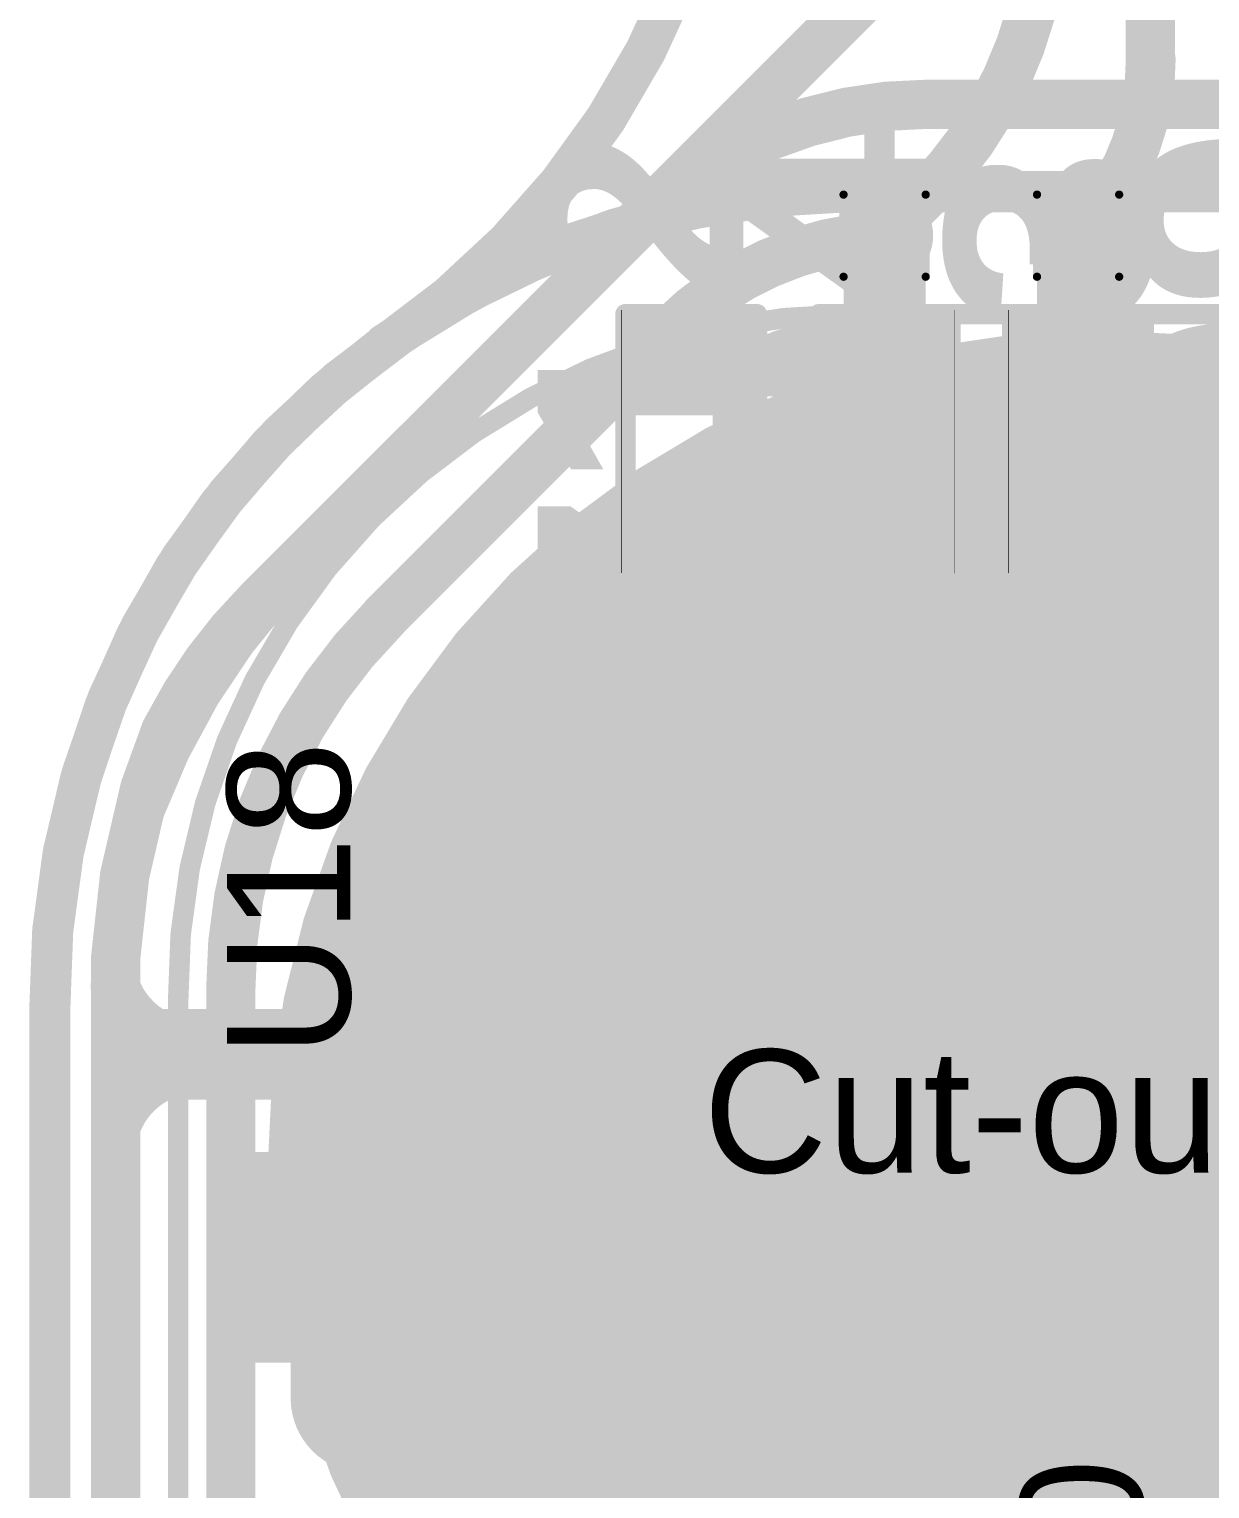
# Model space of a CAD drawing. Header units: inches. Extents: x -17 to 443, y -40 to 218.
# Drawn here: x 12.55 to 19.85, y 21.54 to 30.56 of the extents above; entities that cross this region are included whole.
import ezdxf

# ---------------------------------------------------------------- set-up
doc = ezdxf.new("R2010")
doc.units = ezdxf.units.IN
for name, color, linetype in [('Board Outline', 216, 'Continuous'), ('Bottom Layer', 5, 'Continuous'), ('Bottom Overlay', 54, 'Continuous'), ('Bottom Paste', 16, 'Continuous'), ('Bottom Solder', 6, 'Continuous'), ('Drill Drawing', 1, 'Continuous'), ('Fabrication', 76, 'Continuous'), ('Top Layer', 1, 'Continuous'), ('Top Overlay', 2, 'Continuous'), ('Top Paste', 8, 'Continuous'), ('Top Solder', 216, 'Continuous'), ('Via Holes', 16, 'Continuous')]:
    doc.layers.add(name, color=color, linetype=linetype)
doc.styles.add('Arial', font='', dxfattribs={"height": 0.2})
doc.styles.add('Arial Black_Bold', font='', dxfattribs={"height": 0.2})
doc.styles.get('Arial').set_extended_font_data('Arial')
doc.styles.get('Arial Black_Bold').set_extended_font_data('Arial Black', bold=True)

# ---------------------------------------------------------------- blocks, each defined once
blk = doc.blocks.new('S______B______0402_36')
at = {"layer": 'Top Layer'}
for points in [[(-0.6985, -0.3175), (-0.6985, 0.3174999999999999), (-0.2413000000000001, 0.3175), (-0.2412999999999999, -0.3174999999999999)], [(0.2413025400000001, -0.3175), (0.2413025399999999, 0.3174999999999999), (0.6985025399999999, 0.3175), (0.6985025399999999, -0.3174999999999999)]]:
    blk.add_hatch(color=1, dxfattribs=at).paths.add_polyline_path(points)
at = {"layer": 'Top Paste'}
for points in [[(-0.6985, -0.3175), (-0.6985, 0.3174999999999999), (-0.2413000000000001, 0.3175), (-0.2412999999999999, -0.3174999999999999)], [(0.2413025400000001, -0.3175), (0.2413025399999999, 0.3174999999999999), (0.6985025399999999, 0.3175), (0.6985025399999999, -0.3174999999999999)]]:
    blk.add_hatch(color=8, dxfattribs=at).paths.add_polyline_path(points)
at = {"layer": 'Top Solder'}
for points in [[(-0.75350116, -0.3725011600000001), (-0.75350116, 0.3725011599999999), (-0.18629884, 0.3725011600000001), (-0.1862988399999999, -0.3725011599999999)], [(0.1863013800000001, -0.3725011600000001), (0.1863013799999999, 0.3725011599999999), (0.7535037, 0.3725011600000001), (0.7535037, -0.3725011599999999)]]:
    blk.add_hatch(color=216, dxfattribs=at).paths.add_polyline_path(points)
at = {"layer": 'Top Overlay'}
for points, const_width in [([(0.7874, 0.4064), (-0.7874, 0.4064)], 0.127), ([(-0.7874, -0.4064), (-0.7874, 0.4064)], 0.127), ([(0.7874, -0.4064), (0.7874, 0.4064)], 0.127), ([(0.7874, -0.4064), (-0.7874, -0.4064)], 0.127), ([(0.8128, -0.4318), (-0.8127974599999999, -0.4318)], 0.0032258)]:
    blk.add_lwpolyline(points, dxfattribs=dict(at, const_width=const_width))
for points, const_width in [([(-0.8191499999999999, 0.4064, 1), (-0.7556499999999999, 0.4064, 1)], 0.0635), ([(-0.8191499999999999, 0.4064, 1), (-0.7556499999999999, 0.4064, 1)], 0.0635), ([(0.7556499999999999, 0.4064, 1), (0.8191499999999999, 0.4064, 1)], 0.0635), ([(0.7556499999999999, 0.4064, 1), (0.8191499999999999, 0.4064, 1)], 0.0635), ([(-0.8191499999999999, -0.4064, 1), (-0.7556499999999999, -0.4064, 1)], 0.0635), ([(-0.8191499999999999, -0.4064, 1), (-0.7556499999999999, -0.4064, 1)], 0.0635), ([(0.7556499999999999, -0.4064, 1), (0.8191499999999999, -0.4064, 1)], 0.0635), ([(0.7556499999999999, -0.4064, 1), (0.8191499999999999, -0.4064, 1)], 0.0635), ([(-0.8136026399999999, -0.4318, 1), (-0.81199228, -0.4318, 1)], 0.0016129), ([(0.8119948199999999, -0.4318, 1), (0.81360518, -0.4318, 1)], 0.0016129)]:
    blk.add_lwpolyline(points, format="xyb", close=True, dxfattribs=dict(at, const_width=const_width))
blk = doc.blocks.new('SEMG_PAD_B_65')
at = {"layer": 'Bottom Layer'}
h = blk.add_hatch(color=5, dxfattribs=at)
edge = h.paths.add_edge_path()
edge.add_arc((2.794e-05, -9.98718602), 5.00000016, 0, 360)
at = {"layer": 'Bottom Paste'}
h = blk.add_hatch(color=16, dxfattribs=at)
edge = h.paths.add_edge_path()
edge.add_arc((2.794e-05, -9.98718602), 5.00000016, 0, 360)
at = {"layer": 'Bottom Solder'}
h = blk.add_hatch(color=6, dxfattribs=at)
edge = h.paths.add_edge_path()
edge.add_arc((2.794e-05, -9.98718602), 5.10160016, 0, 360)
at = {"layer": 'Bottom Overlay', "const_width": 0.127}
for points in [[(5.683262699999999, 10.96579468), (5.683262699999999, -10.96562958)], [(1.53071576, -15.21263658), (-1.53065988, -15.21263658)]]:
    blk.add_lwpolyline(points, dxfattribs=at)
blk.add_lwpolyline([(5.683262699999999, -10.9657134, -0.4142135623730934), (1.53071576, -15.21263658)], format="xyb", dxfattribs=at)
at = {"layer": 'Bottom Overlay', "const_width": 0.0635}
for points in [[(5.6515127, -10.96562958, 1), (5.715012699999999, -10.96562958, 1)], [(5.6515127, -10.9657134, 1), (5.715012699999999, -10.9657134, 1)], [(1.49896576, -15.21263658, 1), (1.56246576, -15.21263658, 1)], [(1.49896576, -15.21263658, 1), (1.56246576, -15.21263658, 1)]]:
    blk.add_lwpolyline(points, format="xyb", close=True, dxfattribs=at)
blk = doc.blocks.new('SOT_23_5_71')
at = {"layer": 'Top Layer'}
for points in [[(-1.85000011, 1.25000004), (-0.74999977, 1.25000004), (-0.74999977, 0.65000124), (-1.85000011, 0.65000124)], [(0.74999977, 1.25000004), (1.85000011, 1.25000004), (1.85000011, 0.65000124), (0.74999977, 0.65000124)], [(-1.85000011, 0.2999994), (-0.74999977, 0.2999994), (-0.74999977, -0.2999994), (-1.85000011, -0.2999994)], [(-1.85000011, -0.6499986999999999), (-0.74999977, -0.6499986999999999), (-0.74999977, -1.2499975), (-1.85000011, -1.2499975)], [(0.75000231, -0.65000124), (1.85000265, -0.65000124), (1.85000265, -1.25000004), (0.75000231, -1.25000004)]]:
    blk.add_hatch(color=1, dxfattribs=at).paths.add_polyline_path(points)
at = {"layer": 'Top Paste'}
for points in [[(-1.85000011, 1.25000004), (-0.74999977, 1.25000004), (-0.74999977, 0.65000124), (-1.85000011, 0.65000124)], [(0.74999977, 1.25000004), (1.85000011, 1.25000004), (1.85000011, 0.65000124), (0.74999977, 0.65000124)], [(-1.85000011, 0.2999994), (-0.74999977, 0.2999994), (-0.74999977, -0.2999994), (-1.85000011, -0.2999994)], [(-1.85000011, -0.6499986999999999), (-0.74999977, -0.6499986999999999), (-0.74999977, -1.2499975), (-1.85000011, -1.2499975)], [(0.75000231, -0.65000124), (1.85000265, -0.65000124), (1.85000265, -1.25000004), (0.75000231, -1.25000004)]]:
    blk.add_hatch(color=8, dxfattribs=at).paths.add_polyline_path(points)
at = {"layer": 'Top Solder'}
for points in [[(-1.95160011, 1.35160004), (-0.6483997699999999, 1.35160004), (-0.6483997699999999, 0.54840124), (-1.95160011, 0.54840124)], [(0.6483997699999999, 1.35160004), (1.95160011, 1.35160004), (1.95160011, 0.54840124), (0.6483997699999999, 0.54840124)], [(-1.95160011, 0.4015993999999999), (-0.6483997699999999, 0.4015993999999999), (-0.6483997699999999, -0.4015993999999999), (-1.95160011, -0.4015993999999999)], [(-1.95160011, -0.5483986999999999), (-0.6483997699999999, -0.5483986999999999), (-0.6483997699999999, -1.3515975), (-1.95160011, -1.3515975)], [(0.6484023099999999, -0.54840124), (1.95160265, -0.54840124), (1.95160265, -1.35160004), (0.6484023099999999, -1.35160004)]]:
    blk.add_hatch(color=216, dxfattribs=at).paths.add_polyline_path(points)
at = {"layer": 'Top Overlay', "const_width": 0.127}
for points in [[(-0.87900256, 1.4986), (-0.87900256, 1.3986002)], [(-0.87900256, 1.4986), (0.8735974400000001, 1.4986)], [(0.8735974400000001, 1.4986), (0.8735974400000001, 1.39859766)], [(-2.1336, 1.06680254), (-2.1336, 0.8128)], [(-2.1336, 1.06680254), (-2.0066, 0.9397999999999999)], [(-2.0066, 0.9397999999999999), (-2.1336, 0.8128)], [(0.8800033199999999, 0.43999912), (0.88000078, -0.41800018)], [(-0.87900256, -1.39859766), (-0.87900256, -1.4986)], [(0.8735974400000001, -1.3986002), (0.8735974400000001, -1.4986)], [(-0.87900256, -1.4986), (0.8735974400000001, -1.4986)]]:
    blk.add_lwpolyline(points, dxfattribs=at)
at = {"layer": 'Top Overlay', "const_width": 0.0635}
for points in [[(-0.9107525599999998, 1.4986, 1), (-0.8472525599999999, 1.4986, 1)], [(-0.9107525599999998, 1.4986, 1), (-0.8472525599999999, 1.4986, 1)], [(0.84184744, 1.4986, 1), (0.9053474399999999, 1.4986, 1)], [(0.84184744, 1.4986, 1), (0.9053474399999999, 1.4986, 1)], [(-0.9107525599999998, 1.3986002, 1), (-0.8472525599999999, 1.3986002, 1)], [(0.84184744, 1.39859766, 1), (0.9053474399999999, 1.39859766, 1)], [(-2.16535, 1.06680254, 1), (-2.10185, 1.06680254, 1)], [(-2.16535, 1.06680254, 1), (-2.10185, 1.06680254, 1)], [(-2.03835, 0.9397999999999999, 1), (-1.97485, 0.9397999999999999, 1)], [(-2.03835, 0.9397999999999999, 1), (-1.97485, 0.9397999999999999, 1)], [(-2.16535, 0.8128, 1), (-2.10185, 0.8128, 1)], [(-2.16535, 0.8128, 1), (-2.10185, 0.8128, 1)], [(0.8482533200000001, 0.43999912, 1), (0.9117533199999999, 0.43999912, 1)], [(0.84825078, -0.41800018, 1), (0.91175078, -0.41800018, 1)], [(-0.9107525599999998, -1.39859766, 1), (-0.8472525599999999, -1.39859766, 1)], [(0.84184744, -1.3986002, 1), (0.9053474399999999, -1.3986002, 1)], [(-0.9107525599999998, -1.4986, 1), (-0.8472525599999999, -1.4986, 1)], [(-0.9107525599999998, -1.4986, 1), (-0.8472525599999999, -1.4986, 1)], [(0.84184744, -1.4986, 1), (0.9053474399999999, -1.4986, 1)], [(0.84184744, -1.4986, 1), (0.9053474399999999, -1.4986, 1)]]:
    blk.add_lwpolyline(points, format="xyb", close=True, dxfattribs=at)
blk = doc.blocks.new('S______B______0402_98')
at = {"layer": 'Top Layer'}
for points in [[(-0.6985, -0.3175), (-0.6985, 0.3175), (-0.2412999999999999, 0.3175), (-0.2413, -0.3175)], [(0.2412999999999999, -0.3175), (0.2413, 0.3175), (0.6985, 0.3175), (0.6985, -0.3175)]]:
    blk.add_hatch(color=1, dxfattribs=at).paths.add_polyline_path(points)
at = {"layer": 'Top Paste'}
for points in [[(-0.6985, -0.3175), (-0.6985, 0.3175), (-0.2412999999999999, 0.3175), (-0.2413, -0.3175)], [(0.2412999999999999, -0.3175), (0.2413, 0.3175), (0.6985, 0.3175), (0.6985, -0.3175)]]:
    blk.add_hatch(color=8, dxfattribs=at).paths.add_polyline_path(points)
at = {"layer": 'Top Solder'}
for points in [[(-0.75350116, -0.37250116), (-0.75350116, 0.37250116), (-0.1862988399999999, 0.37250116), (-0.18629884, -0.37250116)], [(0.1862988399999999, -0.37250116), (0.18629884, 0.37250116), (0.75350116, 0.37250116), (0.75350116, -0.37250116)]]:
    blk.add_hatch(color=216, dxfattribs=at).paths.add_polyline_path(points)
at = {"layer": 'Top Overlay'}
for points, const_width in [([(-0.7874, 0.4064), (0.7874, 0.4064)], 0.127), ([(-0.7874, 0.4064), (-0.7874, -0.4064)], 0.127), ([(0.7874, 0.4064), (0.7874, -0.4064)], 0.127), ([(-0.7874, -0.4064), (0.7874, -0.4064)], 0.127), ([(-0.8128, -0.4318), (0.8128, -0.4318)], 0.0032258)]:
    blk.add_lwpolyline(points, dxfattribs=dict(at, const_width=const_width))
for points, const_width in [([(-0.8191499999999999, 0.4064, 1), (-0.7556499999999999, 0.4064, 1)], 0.0635), ([(-0.8191499999999999, 0.4064, 1), (-0.7556499999999999, 0.4064, 1)], 0.0635), ([(0.7556499999999999, 0.4064, 1), (0.8191499999999999, 0.4064, 1)], 0.0635), ([(0.7556499999999999, 0.4064, 1), (0.8191499999999999, 0.4064, 1)], 0.0635), ([(-0.8191499999999999, -0.4064, 1), (-0.7556499999999999, -0.4064, 1)], 0.0635), ([(-0.8191499999999999, -0.4064, 1), (-0.7556499999999999, -0.4064, 1)], 0.0635), ([(0.7556499999999999, -0.4064, 1), (0.8191499999999999, -0.4064, 1)], 0.0635), ([(0.7556499999999999, -0.4064, 1), (0.8191499999999999, -0.4064, 1)], 0.0635), ([(-0.81360518, -0.4318, 1), (-0.8119948199999999, -0.4318, 1)], 0.0016129), ([(0.8119948199999999, -0.4318, 1), (0.81360518, -0.4318, 1)], 0.0016129)]:
    blk.add_lwpolyline(points, format="xyb", close=True, dxfattribs=dict(at, const_width=const_width))
blk = doc.blocks.new('S______B______0402_99')
at = {"layer": 'Top Layer'}
for points in [[(-0.6985, -0.3175), (-0.6985, 0.3174999999999999), (-0.2413000000000001, 0.3175), (-0.2412999999999999, -0.3174999999999999)], [(0.2413025400000001, -0.3175), (0.2413025399999999, 0.3174999999999999), (0.6985025399999999, 0.3175), (0.6985025399999999, -0.3174999999999999)]]:
    blk.add_hatch(color=1, dxfattribs=at).paths.add_polyline_path(points)
at = {"layer": 'Top Paste'}
for points in [[(-0.6985, -0.3175), (-0.6985, 0.3174999999999999), (-0.2413000000000001, 0.3175), (-0.2412999999999999, -0.3174999999999999)], [(0.2413025400000001, -0.3175), (0.2413025399999999, 0.3174999999999999), (0.6985025399999999, 0.3175), (0.6985025399999999, -0.3174999999999999)]]:
    blk.add_hatch(color=8, dxfattribs=at).paths.add_polyline_path(points)
at = {"layer": 'Top Solder'}
for points in [[(-0.75350116, -0.3725011600000001), (-0.75350116, 0.3725011599999999), (-0.18629884, 0.3725011600000001), (-0.1862988399999999, -0.3725011599999999)], [(0.1863013800000001, -0.3725011600000001), (0.1863013799999999, 0.3725011599999999), (0.7535037, 0.3725011600000001), (0.7535037, -0.3725011599999999)]]:
    blk.add_hatch(color=216, dxfattribs=at).paths.add_polyline_path(points)
at = {"layer": 'Top Overlay'}
for points, const_width in [([(0.7874, 0.4064), (-0.7874, 0.4064)], 0.127), ([(-0.7874, -0.4064), (-0.7874, 0.4064)], 0.127), ([(0.7874, -0.4064), (0.7874, 0.4064)], 0.127), ([(0.7874, -0.4064), (-0.7874, -0.4064)], 0.127), ([(0.8128, -0.4318), (-0.8127974599999999, -0.4318)], 0.0032258)]:
    blk.add_lwpolyline(points, dxfattribs=dict(at, const_width=const_width))
for points, const_width in [([(-0.8191499999999999, 0.4064, 1), (-0.7556499999999999, 0.4064, 1)], 0.0635), ([(-0.8191499999999999, 0.4064, 1), (-0.7556499999999999, 0.4064, 1)], 0.0635), ([(0.7556499999999999, 0.4064, 1), (0.8191499999999999, 0.4064, 1)], 0.0635), ([(0.7556499999999999, 0.4064, 1), (0.8191499999999999, 0.4064, 1)], 0.0635), ([(-0.8191499999999999, -0.4064, 1), (-0.7556499999999999, -0.4064, 1)], 0.0635), ([(-0.8191499999999999, -0.4064, 1), (-0.7556499999999999, -0.4064, 1)], 0.0635), ([(0.7556499999999999, -0.4064, 1), (0.8191499999999999, -0.4064, 1)], 0.0635), ([(0.7556499999999999, -0.4064, 1), (0.8191499999999999, -0.4064, 1)], 0.0635), ([(-0.8136026399999999, -0.4318, 1), (-0.81199228, -0.4318, 1)], 0.0016129), ([(0.8119948199999999, -0.4318, 1), (0.81360518, -0.4318, 1)], 0.0016129)]:
    blk.add_lwpolyline(points, format="xyb", close=True, dxfattribs=dict(at, const_width=const_width))
at = {"layer": 'Top Overlay', "style": 'Arial Black_Bold'}
blk.add_text('SB703', height=1.27, rotation=-180, dxfattribs=at).set_placement((4.38811162, 0.44853352))
blk = doc.blocks.new('C___0603_224')
at = {"layer": 'Top Layer'}
for points in [[(-0.3809999999999999, 0.4445), (-0.3809999999999999, -0.4445), (-1.143, -0.4445), (-1.143, 0.4445)], [(1.143, 0.4445), (1.143, -0.4445), (0.3809999999999999, -0.4445), (0.3809999999999999, 0.4445)]]:
    blk.add_hatch(color=1, dxfattribs=at).paths.add_polyline_path(points)
at = {"layer": 'Top Paste'}
for points in [[(-0.3809999999999999, 0.4445), (-0.3809999999999999, -0.4445), (-1.143, -0.4445), (-1.143, 0.4445)], [(1.143, 0.4445), (1.143, -0.4445), (0.3809999999999999, -0.4445), (0.3809999999999999, 0.4445)]]:
    blk.add_hatch(color=8, dxfattribs=at).paths.add_polyline_path(points)
at = {"layer": 'Top Solder'}
for points in [[(-0.3210001199999999, 0.50449988), (-0.3210001199999999, -0.50449988), (-1.20299988, -0.50449988), (-1.20299988, 0.50449988)], [(1.20299988, 0.50449988), (1.20299988, -0.50449988), (0.3210001199999999, -0.50449988), (0.3210001199999999, 0.50449988)]]:
    blk.add_hatch(color=216, dxfattribs=at).paths.add_polyline_path(points)
at = {"layer": 'Top Overlay', "const_width": 0.127}
for points in [[(-0.4571999999999999, 0.5334), (-1.2446, 0.5334)], [(-1.2446, -0.5334), (-1.2446, 0.5334)], [(1.2446, 0.5334), (0.4571999999999999, 0.5334)], [(1.2446, -0.5334), (1.2446, 0.5334)], [(-0.4571999999999999, -0.5334), (-1.2446, -0.5334)], [(1.2446, -0.5334), (0.4571999999999999, -0.5334)]]:
    blk.add_lwpolyline(points, dxfattribs=at)
at = {"layer": 'Top Overlay', "const_width": 0.0635}
for points in [[(-1.27635, 0.5334, 1), (-1.21285, 0.5334, 1)], [(-1.27635, 0.5334, 1), (-1.21285, 0.5334, 1)], [(-0.4889499999999999, 0.5334, 1), (-0.42545, 0.5334, 1)], [(0.42545, 0.5334, 1), (0.4889499999999999, 0.5334, 1)], [(1.21285, 0.5334, 1), (1.27635, 0.5334, 1)], [(1.21285, 0.5334, 1), (1.27635, 0.5334, 1)], [(-1.27635, -0.5334, 1), (-1.21285, -0.5334, 1)], [(-1.27635, -0.5334, 1), (-1.21285, -0.5334, 1)], [(-0.4889499999999999, -0.5334, 1), (-0.42545, -0.5334, 1)], [(0.42545, -0.5334, 1), (0.4889499999999999, -0.5334, 1)], [(1.21285, -0.5334, 1), (1.27635, -0.5334, 1)], [(1.21285, -0.5334, 1), (1.27635, -0.5334, 1)]]:
    blk.add_lwpolyline(points, format="xyb", close=True, dxfattribs=at)

msp = doc.modelspace()

# ---------------------------------------------------------------- hatches: boundary and pattern name
at = {"layer": 'Bottom Layer'}
h = msp.add_hatch(color=5, dxfattribs=at)
edge = h.paths.add_edge_path()
edge.add_arc((17.83641594, 29.28749032), 0.2999994, 0, 360)
h = msp.add_hatch(color=5, dxfattribs=at)
edge = h.paths.add_edge_path()
edge.add_arc((19.03268736, 29.28749286), 0.2999994, 0, 360)
at = {"layer": 'Top Layer'}
h = msp.add_hatch(color=1, dxfattribs=at)
edge = h.paths.add_edge_path()
edge.add_arc((17.83641594, 29.28749032), 0.2999994, 0, 360)
h = msp.add_hatch(color=1, dxfattribs=at)
edge = h.paths.add_edge_path()
edge.add_arc((19.03268736, 29.28749286), 0.2999994, 0, 360)
for points in [[(13.20211736, 23.94310172), (16.36065816, 23.94310172), (16.36065816, 24.50403532), (13.20211736, 24.50403532)], [(15.91573652, 22.41748882), (16.89411912, 22.41748882), (16.89411912, 24.17686554), (15.91573652, 24.17686554)]]:
    msp.add_hatch(color=1, dxfattribs=at).paths.add_polyline_path(points)
at = {"layer": 'Via Holes'}
h = msp.add_hatch(color=7, dxfattribs=at)
edge = h.paths.add_edge_path()
edge.add_arc((17.83641594, 29.28749032), 0.1499997, 0, 360)
h = msp.add_hatch(color=7, dxfattribs=at)
edge = h.paths.add_edge_path()
edge.add_arc((19.03268736, 29.28749286), 0.1499997, 0, 360)

# ---------------------------------------------------------------- linework, layer by layer
at = {"layer": 'Board Outline', "const_width": 0.127}
for points in [[(16.92199308, 32.79238044, -0.2500687460615742), (14.75341728, 28.61523106)], [(12.67421646, 24.50402262, -0.2441754300213252), (14.75194408, 28.61727575999999)]]:
    msp.add_lwpolyline(points, format="xyb", dxfattribs=at)
at = {"layer": 'Board Outline', "const_width": 0.0635}
for points in [[(14.72019408, 28.61727575999999, 1), (14.78369408, 28.61727575999999, 1)], [(14.72166728, 28.61523106, 1), (14.78516728, 28.61523106, 1)], [(12.64246646, 24.50402262, 1), (12.70596646, 24.50402262, 1)], [(12.64246646, 24.50402262, 1), (12.70596646, 24.50402262, 1)]]:
    msp.add_lwpolyline(points, format="xyb", close=True, dxfattribs=at)
at = {"layer": 'Board Outline', "const_width": 0.127}
msp.add_lwpolyline([(12.67405644, 2.64836656), (12.67421646, 24.50402262)], dxfattribs=at)
at = {"layer": 'Bottom Layer'}
for points, const_width in [([(19.47947082, 30.36612418), (19.47947082, 55.73657382)], 0.3048), ([(13.96623826, 27.01932365999999), (17.6970182, 30.75010106)], 0.3048), ([(17.83641594, 29.28749032), (18.08552136, 29.53659574)], 0.3048), ([(14.7457287, 26.93246328), (16.5130988, 28.69983338)], 0.3048), ([(13.26171338, 25.86769274), (13.38941696, 26.21972658)], 0.3048), ([(13.38941696, 26.21972912), (13.38942204, 26.21974182)], 0.3048), ([(13.38941696, 26.21972658), (13.3894195, 26.2197342)], 0.3048), ([(13.38941696, 26.21972658), (13.38941696, 26.21972912)], 0.3048), ([(13.13711368, 25.33132094), (13.26171338, 25.86769274)], 0.3048), ([(13.08060376, 24.8125869), (13.13711368, 25.33132094)], 0.3048), ([(13.08060376, 16.7669591), (13.08060376, 24.8125869)], 0.3048), ([(13.79348778, 24.63183542), (13.79349032, 24.6300752)], 0.3048), ([(13.79349032, 19.22758664), (13.79349032, 24.6300752)], 0.3048), ([(19.38934908, 23.81444818), (24.60230792, 23.81444818)], 0.254)]:
    msp.add_lwpolyline(points, dxfattribs=dict(at, const_width=const_width))
for points, const_width in [([(18.82946958, 31.33264752, -0.198912367379658), (18.08552136, 29.53659574)], 0.3048), ([(19.48341036, 30.3756314, -0.198912367379658), (19.03268736, 29.28749032)], 0.3048), ([(19.47947082, 30.36612418, -0.198912367379658), (19.03268736, 29.28749286)], 0.3048), ([(16.5130988, 28.69983338, -0.1858357086399602), (17.83641594, 29.28749032)], 0.3048), ([(13.39807328, 26.23687412, -0.0787739673636043), (13.96570486, 27.01879026)], 0.3048), ([(13.96570486, 27.01879026, -6.11201033476e-05), (13.96623826, 27.01932365999999)], 0.3048), ([(13.79348778, 24.63183542, -0.1989795431283382), (14.7457287, 26.92990042)], 0.3048), ([(13.38942458, 26.21974182, -0.0015550811908694), (13.39807328, 26.23687412)], 0.3048), ([(19.15103358, 23.57613268, -0.4142135623730951), (19.38934908, 23.81444818)], 0.254)]:
    msp.add_lwpolyline(points, format="xyb", dxfattribs=dict(at, const_width=const_width))
for points, const_width in [([(19.40327082, 30.36612418, 1), (19.55567082, 30.36612418, 1)], 0.1524), ([(19.40327082, 30.36612418, 1), (19.55567082, 30.36612418, 1)], 0.1524), ([(19.40721036, 30.3756314, 1), (19.55961036, 30.3756314, 1)], 0.1524), ([(18.00932136, 29.53659574, 1), (18.16172136, 29.53659574, 1)], 0.1524), ([(18.00932136, 29.53659574, 1), (18.16172136, 29.53659574, 1)], 0.1524), ([(17.76021594, 29.28749032, 1), (17.91261594, 29.28749032, 1)], 0.1524), ([(17.76021594, 29.28749032, 1), (17.91261594, 29.28749032, 1)], 0.1524), ([(18.95648736, 29.28749286, 1), (19.10888736, 29.28749286, 1)], 0.1524), ([(18.95648736, 29.28749032, 1), (19.10888736, 29.28749032, 1)], 0.1524), ([(16.4368988, 28.69983338, 1), (16.5892988, 28.69983338, 1)], 0.1524), ([(16.4368988, 28.69983338, 1), (16.5892988, 28.69983338, 1)], 0.1524), ([(13.88950486, 27.01879026, 1), (14.04190486, 27.01879026, 1)], 0.1524), ([(13.88950486, 27.01879026, 1), (14.04190486, 27.01879026, 1)], 0.1524), ([(13.89003826, 27.01932365999999, 1), (14.04243826, 27.01932365999999, 1)], 0.1524), ([(13.89003826, 27.01932365999999, 1), (14.04243826, 27.01932365999999, 1)], 0.1524), ([(14.6695287, 26.93246328, 1), (14.8219287, 26.93246328, 1)], 0.1524), ([(14.6695287, 26.92990042, 1), (14.8219287, 26.92990042, 1)], 0.1524), ([(13.31321696, 26.21972912, 1), (13.46561696, 26.21972912, 1)], 0.1524), ([(13.31321696, 26.21972912, 1), (13.46561696, 26.21972912, 1)], 0.1524), ([(13.31321696, 26.21972658, 1), (13.46561696, 26.21972658, 1)], 0.1524), ([(13.31321696, 26.21972658, 1), (13.46561696, 26.21972658, 1)], 0.1524), ([(13.31321696, 26.21972658, 1), (13.46561696, 26.21972658, 1)], 0.1524), ([(13.3132195, 26.2197342, 1), (13.4656195, 26.2197342, 1)], 0.1524), ([(13.31322204, 26.21974182, 1), (13.46562204, 26.21974182, 1)], 0.1524), ([(13.31322458, 26.21974182, 1), (13.46562458, 26.21974182, 1)], 0.1524), ([(13.32187328, 26.23687412, 1), (13.47427328, 26.23687412, 1)], 0.1524), ([(13.32187328, 26.23687412, 1), (13.47427328, 26.23687412, 1)], 0.1524), ([(13.18551338, 25.86769274, 1), (13.33791338, 25.86769274, 1)], 0.1524), ([(13.18551338, 25.86769274, 1), (13.33791338, 25.86769274, 1)], 0.1524), ([(13.06091368, 25.33132094, 1), (13.21331368, 25.33132094, 1)], 0.1524), ([(13.06091368, 25.33132094, 1), (13.21331368, 25.33132094, 1)], 0.1524), ([(13.00440376, 24.8125869, 1), (13.15680376, 24.8125869, 1)], 0.1524), ([(13.00440376, 24.8125869, 1), (13.15680376, 24.8125869, 1)], 0.1524), ([(13.71728778, 24.63183542, 1), (13.86968778, 24.63183542, 1)], 0.1524), ([(13.71728778, 24.63183542, 1), (13.86968778, 24.63183542, 1)], 0.1524), ([(13.71729032, 24.6300752, 1), (13.86969032, 24.6300752, 1)], 0.1524), ([(13.71729032, 24.6300752, 1), (13.86969032, 24.6300752, 1)], 0.1524), ([(19.32584908, 23.81444818, 1), (19.45284908, 23.81444818, 1)], 0.127), ([(19.32584908, 23.81444818, 1), (19.45284908, 23.81444818, 1)], 0.127), ([(19.08753358, 23.57613268, 1), (19.21453358, 23.57613268, 1)], 0.127)]:
    msp.add_lwpolyline(points, format="xyb", close=True, dxfattribs=dict(at, const_width=const_width))
at = {"layer": 'Drill Drawing', "const_width": 0.0508}
for points in [[(17.58241594, 29.54149032), (18.09041594, 29.54149032)], [(17.58241594, 29.03349031999999), (17.58241594, 29.54149032)], [(18.09041594, 29.03349031999999), (18.09041594, 29.54149032)], [(18.77868736, 29.54149286), (19.28668736, 29.54149286)], [(18.77868736, 29.03349286), (18.77868736, 29.54149286)], [(19.28668736, 29.03349286), (19.28668736, 29.54149286)], [(17.58241594, 29.03349031999999), (18.09041594, 29.03349031999999)], [(18.77868736, 29.03349286), (19.28668736, 29.03349286)]]:
    msp.add_lwpolyline(points, dxfattribs=at)
at = {"layer": 'Drill Drawing', "const_width": 0.0254}
for points in [[(17.56971594, 29.54149032, 1), (17.59511594, 29.54149032, 1)], [(17.56971594, 29.54149032, 1), (17.59511594, 29.54149032, 1)], [(18.07771594, 29.54149032, 1), (18.10311594, 29.54149032, 1)], [(18.07771594, 29.54149032, 1), (18.10311594, 29.54149032, 1)], [(18.76598736, 29.54149286, 1), (18.79138736, 29.54149286, 1)], [(18.76598736, 29.54149286, 1), (18.79138736, 29.54149286, 1)], [(19.27398736, 29.54149286, 1), (19.29938736, 29.54149286, 1)], [(19.27398736, 29.54149286, 1), (19.29938736, 29.54149286, 1)], [(17.56971594, 29.03349031999999, 1), (17.59511594, 29.03349031999999, 1)], [(17.56971594, 29.03349031999999, 1), (17.59511594, 29.03349031999999, 1)], [(18.07771594, 29.03349031999999, 1), (18.10311594, 29.03349031999999, 1)], [(18.07771594, 29.03349031999999, 1), (18.10311594, 29.03349031999999, 1)], [(18.76598736, 29.03349286, 1), (18.79138736, 29.03349286, 1)], [(18.76598736, 29.03349286, 1), (18.79138736, 29.03349286, 1)], [(19.27398736, 29.03349286, 1), (19.29938736, 29.03349286, 1)], [(19.27398736, 29.03349286, 1), (19.29938736, 29.03349286, 1)]]:
    msp.add_lwpolyline(points, format="xyb", close=True, dxfattribs=at)
at = {"layer": 'Fabrication', "const_width": 0.254}
for points in [[(16.92199308, 32.79238044, -0.2500687460615742), (14.75341728, 28.61523106)], [(12.67402088, 24.50396674, -0.414213562373093), (17.6175289, 29.55982912)], [(14.74455522, 28.61521836, -0.1546127337349249), (17.61316772, 29.55958528)], [(12.67421646, 24.50403532, -0.2441754300213252), (14.75194408, 28.61728846)]]:
    msp.add_lwpolyline(points, format="xyb", dxfattribs=at)
for points in [[(17.61316772, 29.55958528), (20.69252148, 29.55958528)], [(17.6175289, 29.55982912), (20.69688266, 29.55982912)], [(12.67405644, 2.64837926), (12.67421646, 24.50403532)]]:
    msp.add_lwpolyline(points, dxfattribs=at)
at = {"layer": 'Fabrication'}
for points, const_width in [([(17.54966772, 29.55958528, 1), (17.67666772, 29.55958528, 1)], 0.127), ([(17.54966772, 29.55958528, 1), (17.67666772, 29.55958528, 1)], 0.127), ([(17.5540289, 29.55982912, 1), (17.6810289, 29.55982912, 1)], 0.127), ([(17.5540289, 29.55982912, 1), (17.6810289, 29.55982912, 1)], 0.127), ([(14.68105522, 28.61521836, 1), (14.80805522, 28.61521836, 1)], 0.127), ([(14.68844408, 28.61728846, 1), (14.81544408, 28.61728846, 1)], 0.127), ([(14.68991728, 28.61523106, 1), (14.81691728, 28.61523106, 1)], 0.127), ([(24.15097786, 23.5761911, 1), (14.15097754, 23.5761911, 1)], 0.254), ([(12.61052088, 24.50396674, 1), (12.73752088, 24.50396674, 1)], 0.127), ([(12.61071646, 24.50403532, 1), (12.73771646, 24.50403532, 1)], 0.127), ([(12.61071646, 24.50403532, 1), (12.73771646, 24.50403532, 1)], 0.127), ([(14.08747754, 23.5761911, 1), (14.21447754, 23.5761911, 1)], 0.127)]:
    msp.add_lwpolyline(points, format="xyb", close=True, dxfattribs=dict(at, const_width=const_width))
at = {"layer": 'Top Layer'}
for points, const_width in [([(16.3032567, 29.3563421, -0.198912367379658), (18.09930848, 30.10029032)], 0.3048), ([(19.58823616, 28.001722, -0.1899414445800947), (19.6803518, 27.77779052)], 0.3048), ([(17.83641594, 27.54429086, -0.1989123479952574), (18.55008736, 25.8213352)], 0.3048), ([(13.23707792, 25.7516122, -0.094339771427845), (14.05818372, 27.11126912)], 0.3048), ([(13.22679854, 25.71739332, -0.029330623169967), (13.23707792, 25.7516122)], 0.3048), ([(13.13519344, 25.3137035, -0.029148135961467), (13.14115228, 25.34870724)], 0.3048), ([(20.03211386, 24.47530284, -0.1996126708084749), (19.68119, 25.32422418)], 0.3048), ([(16.63904978, 25.05978224, -0.4142135623730951), (15.8182691, 24.23900156)], 0.508), ([(13.0805936, 24.7959245, -0.02713053692276), (13.08238684, 24.82892926)], 0.3048), ([(13.0805936, 24.64035458, -0.002711856999951), (13.0787013, 24.64572922)], 0.3048), ([(13.33070232, 24.35248368, -0.1879201885850134), (13.0805936, 24.64035458)], 0.3048), ([(13.0805936, 24.55785538, -0.0010018110796041), (13.08057074, 24.55940732)], 0.3048), ([(13.46779882, 24.17687062, -0.409476215934279), (13.0805936, 24.55785284)], 0.3048), ([(16.56285486, 24.55860976, -0.001001811079604), (16.562832, 24.55705782)], 0.3048), ([(15.3405586, 24.2124357, -0.0740015221103753), (15.5795599, 24.17686808)], 0.508), ([(15.5795599, 24.17686808, -0.3300938599748834), (16.16133928, 23.39165502)], 0.508), ([(16.16968064, 24.17686808, -0.269513567605686), (16.562832, 23.94834936)], 0.3048), ([(13.0839972, 23.77966542, -0.190729243625743), (13.33599822, 24.07291096)], 0.3048), ([(16.28202738, 24.1229134, -0.1907292436257429), (16.5340284, 23.82966786)], 0.3048), ([(16.562832, 23.94834936, -0.1301684832040122), (16.62213592, 23.7244128)], 0.3048), ([(16.64014452, 23.39189886, -0.4142135623730951), (16.21573592, 22.96749026)], 0.508), ([(14.62653412, 21.78599148, -0.4142135623730951), (14.31573464, 22.09679096)], 0.3048)]:
    msp.add_lwpolyline(points, format="xyb", dxfattribs=dict(at, const_width=const_width))
for points, const_width in [([(18.09930848, 30.10029032), (20.96460374, 30.10029032)], 0.3048), ([(17.83641594, 28.56029086), (17.83641594, 29.28749032)], 0.508), ([(19.03268736, 28.5602934), (19.03268736, 29.28749286)], 0.508), ([(14.05818626, 27.11127166), (16.3032567, 29.3563421)], 0.3048), ([(16.64014452, 28.48409086), (17.83641594, 28.48409086)], 0.3809999999999999), ([(19.03268736, 28.48409086), (19.19778736, 28.40789086)], 0.3048), ([(19.19778736, 28.40789086), (19.58823362, 28.001722)], 0.3048), ([(19.68034926, 27.77779052), (19.68119, 27.72128568)], 0.3048), ([(19.68119, 25.32422418), (19.68119, 27.72128568)], 0.3048), ([(16.64014452, 23.39189886), (16.64014452, 27.49580988)], 0.508), ([(16.59029956, 27.41865484), (16.59029956, 27.54429086)], 0.3048), ([(19.03268736, 27.54428832), (19.04765304, 27.54428832)], 0.3048), ([(19.04765304, 27.54428832), (19.12385304, 27.46808832)], 0.3048), ([(19.12385304, 19.3759328), (19.12385304, 27.46808832)], 0.3048), ([(18.55008736, 19.67447424), (18.55008736, 25.8213352)], 0.3048), ([(13.14115228, 25.34870724), (13.2264531, 25.71591504)], 0.3048), ([(13.2264531, 25.71591504), (13.22679854, 25.71739332)], 0.3048), ([(16.63904978, 25.05978224), (16.63904978, 25.52091162)], 0.508), ([(13.0823843, 24.82892926), (13.13519344, 25.3137035)], 0.3048), ([(13.0805936, 24.55785538), (13.0805936, 24.7971564)], 0.3048), ([(13.0805936, 24.64035458), (13.0805936, 24.7959245)], 0.3048), ([(13.0805936, 24.55785538), (13.0805936, 24.64035458)], 0.3048), ([(13.0805936, 24.55785284), (13.0805936, 24.55785538)], 0.3048), ([(13.0805936, 23.84042984), (13.0805936, 24.55785284)], 0.3048), ([(16.562832, 24.55705528), (16.562832, 24.55705782)], 0.3048), ([(16.562832, 23.94834936), (16.562832, 24.55705528)], 0.3048), ([(15.63198296, 24.23900156), (15.8182691, 24.23900156)], 0.508), ([(14.87942922, 24.2124357), (15.3405586, 24.2124357)], 0.508), ([(13.08053772, 16.7669591), (13.08059106, 24.1427127)], 0.3048), ([(13.36139822, 24.12371096), (13.6057894, 24.18403088)], 0.3048), ([(13.60579194, 24.18403088), (14.78138776, 24.17686808)], 0.3048), ([(14.78138776, 24.17686808), (15.5795599, 24.17686808)], 0.3048), ([(15.5795599, 24.17686808), (16.06342482, 24.17686808)], 0.3048), ([(16.0376362, 24.18323332), (16.06342482, 24.17686808)], 0.3048), ([(16.06342482, 24.17686808), (16.14428064, 24.17686808)], 0.3048), ([(16.06342482, 24.17686808), (16.28202738, 24.1229134)], 0.3048), ([(16.562832, 23.83963228), (16.562832, 23.94834936)], 0.3048), ([(16.16133928, 23.20536888), (16.16133928, 23.39165502)], 0.508), ([(14.31573464, 22.09679096), (14.31573464, 22.96749026)], 0.3048), ([(14.62653412, 21.78599148), (17.6102899, 21.78599148)], 0.3048)]:
    msp.add_lwpolyline(points, dxfattribs=dict(at, const_width=const_width))
for points, const_width in [([(18.02310848, 30.10029032, 1), (18.17550848, 30.10029032, 1)], 0.1524), ([(18.02310848, 30.10029032, 1), (18.17550848, 30.10029032, 1)], 0.1524), ([(17.70941594, 29.28749032, 1), (17.96341594, 29.28749032, 1)], 0.254), ([(18.90568736, 29.28749286, 1), (19.15968736, 29.28749286, 1)], 0.254), ([(16.2270567, 29.3563421, 1), (16.3794567, 29.3563421, 1)], 0.1524), ([(16.2270567, 29.3563421, 1), (16.3794567, 29.3563421, 1)], 0.1524), ([(17.70941594, 28.56029086, 1), (17.96341594, 28.56029086, 1)], 0.254), ([(18.90568736, 28.5602934, 1), (19.15968736, 28.5602934, 1)], 0.254), ([(16.54489452, 28.48409086, 1), (16.73539452, 28.48409086, 1)], 0.1905), ([(17.74116594, 28.48409086, 1), (17.93166594, 28.48409086, 1)], 0.1905), ([(18.95648736, 28.48409086, 1), (19.10888736, 28.48409086, 1)], 0.1524), ([(19.12158736, 28.40789086, 1), (19.27398736, 28.40789086, 1)], 0.1524), ([(19.12158736, 28.40789086, 1), (19.27398736, 28.40789086, 1)], 0.1524), ([(19.51203362, 28.001722, 1), (19.66443362, 28.001722, 1)], 0.1524), ([(19.51203616, 28.001722, 1), (19.66443616, 28.001722, 1)], 0.1524), ([(19.60414926, 27.77779052, 1), (19.75654926, 27.77779052, 1)], 0.1524), ([(19.6041518, 27.77779052, 1), (19.7565518, 27.77779052, 1)], 0.1524), ([(19.60499, 27.72128568, 1), (19.75739, 27.72128568, 1)], 0.1524), ([(19.60499, 27.72128568, 1), (19.75739, 27.72128568, 1)], 0.1524), ([(16.51314452, 27.49580988, 1), (16.76714452, 27.49580988, 1)], 0.254), ([(16.51409956, 27.54429086, 1), (16.66649956, 27.54429086, 1)], 0.1524), ([(17.76021594, 27.54429086, 1), (17.91261594, 27.54429086, 1)], 0.1524), ([(18.95648736, 27.54428832, 1), (19.10888736, 27.54428832, 1)], 0.1524), ([(18.97145304, 27.54428832, 1), (19.12385304, 27.54428832, 1)], 0.1524), ([(18.97145304, 27.54428832, 1), (19.12385304, 27.54428832, 1)], 0.1524), ([(16.51409956, 27.41865484, 1), (16.66649956, 27.41865484, 1)], 0.1524), ([(19.04765304, 27.46808832, 1), (19.20005304, 27.46808832, 1)], 0.1524), ([(19.04765304, 27.46808832, 1), (19.20005304, 27.46808832, 1)], 0.1524), ([(13.98198372, 27.11126912, 1), (14.13438372, 27.11126912, 1)], 0.1524), ([(13.98198626, 27.11127166, 1), (14.13438626, 27.11127166, 1)], 0.1524), ([(18.47388736, 25.8213352, 1), (18.62628736, 25.8213352, 1)], 0.1524), ([(18.47388736, 25.8213352, 1), (18.62628736, 25.8213352, 1)], 0.1524), ([(13.1502531, 25.71591504, 1), (13.3026531, 25.71591504, 1)], 0.1524), ([(13.1502531, 25.71591504, 1), (13.3026531, 25.71591504, 1)], 0.1524), ([(13.15059854, 25.71739332, 1), (13.30299854, 25.71739332, 1)], 0.1524), ([(13.15059854, 25.71739332, 1), (13.30299854, 25.71739332, 1)], 0.1524), ([(13.16087792, 25.7516122, 1), (13.31327792, 25.7516122, 1)], 0.1524), ([(13.16087792, 25.7516122, 1), (13.31327792, 25.7516122, 1)], 0.1524), ([(16.51204978, 25.52091162, 1), (16.76604978, 25.52091162, 1)], 0.254), ([(13.05899344, 25.3137035, 1), (13.21139344, 25.3137035, 1)], 0.1524), ([(13.05899344, 25.3137035, 1), (13.21139344, 25.3137035, 1)], 0.1524), ([(13.06495228, 25.34870724, 1), (13.21735228, 25.34870724, 1)], 0.1524), ([(13.06495228, 25.34870724, 1), (13.21735228, 25.34870724, 1)], 0.1524), ([(19.60499, 25.32422418, 1), (19.75739, 25.32422418, 1)], 0.1524), ([(19.60499, 25.32422418, 1), (19.75739, 25.32422418, 1)], 0.1524), ([(16.51204978, 25.05978224, 1), (16.76604978, 25.05978224, 1)], 0.254), ([(16.51204978, 25.05978224, 1), (16.76604978, 25.05978224, 1)], 0.254), ([(13.0043936, 24.7971564, 1), (13.1567936, 24.7971564, 1)], 0.1524), ([(13.0043936, 24.7959245, 1), (13.1567936, 24.7959245, 1)], 0.1524), ([(13.0043936, 24.7959245, 1), (13.1567936, 24.7959245, 1)], 0.1524), ([(13.0061843, 24.82892926, 1), (13.1585843, 24.82892926, 1)], 0.1524), ([(13.00618684, 24.82892926, 1), (13.15858684, 24.82892926, 1)], 0.1524), ([(13.0025013, 24.64572922, 1), (13.1549013, 24.64572922, 1)], 0.1524), ([(13.0043936, 24.64035458, 1), (13.1567936, 24.64035458, 1)], 0.1524), ([(13.0043936, 24.64035458, 1), (13.1567936, 24.64035458, 1)], 0.1524), ([(13.0043936, 24.64035458, 1), (13.1567936, 24.64035458, 1)], 0.1524), ([(13.0043936, 24.64035458, 1), (13.1567936, 24.64035458, 1)], 0.1524), ([(13.00437074, 24.55940732, 1), (13.15677074, 24.55940732, 1)], 0.1524), ([(13.0043936, 24.55785538, 1), (13.1567936, 24.55785538, 1)], 0.1524), ([(13.0043936, 24.55785538, 1), (13.1567936, 24.55785538, 1)], 0.1524), ([(13.0043936, 24.55785538, 1), (13.1567936, 24.55785538, 1)], 0.1524), ([(13.0043936, 24.55785538, 1), (13.1567936, 24.55785538, 1)], 0.1524), ([(13.0043936, 24.55785284, 1), (13.1567936, 24.55785284, 1)], 0.1524), ([(13.0043936, 24.55785284, 1), (13.1567936, 24.55785284, 1)], 0.1524), ([(13.0043936, 24.55785284, 1), (13.1567936, 24.55785284, 1)], 0.1524), ([(16.486632, 24.55705782, 1), (16.639032, 24.55705782, 1)], 0.1524), ([(16.486632, 24.55705782, 1), (16.639032, 24.55705782, 1)], 0.1524), ([(16.486632, 24.55705528, 1), (16.639032, 24.55705528, 1)], 0.1524), ([(16.486632, 24.55705528, 1), (16.639032, 24.55705528, 1)], 0.1524), ([(16.48665486, 24.55860976, 1), (16.63905486, 24.55860976, 1)], 0.1524), ([(13.25450232, 24.35248368, 1), (13.40690232, 24.35248368, 1)], 0.1524), ([(15.50498296, 24.23900156, 1), (15.75898296, 24.23900156, 1)], 0.254), ([(15.6912691, 24.23900156, 1), (15.9452691, 24.23900156, 1)], 0.254), ([(15.6912691, 24.23900156, 1), (15.9452691, 24.23900156, 1)], 0.254), ([(14.75242922, 24.2124357, 1), (15.00642922, 24.2124357, 1)], 0.254), ([(15.2135586, 24.2124357, 1), (15.4675586, 24.2124357, 1)], 0.254), ([(15.2135586, 24.2124357, 1), (15.4675586, 24.2124357, 1)], 0.254), ([(15.4525599, 24.17686808, 1), (15.7065599, 24.17686808, 1)], 0.254), ([(15.4525599, 24.17686808, 1), (15.7065599, 24.17686808, 1)], 0.254), ([(13.00439106, 24.1427127, 1), (13.15679106, 24.1427127, 1)], 0.1524), ([(13.39159882, 24.17687062, 1), (13.54399882, 24.17687062, 1)], 0.1524), ([(13.5295894, 24.18403088, 1), (13.6819894, 24.18403088, 1)], 0.1524), ([(13.52959194, 24.18403088, 1), (13.68199194, 24.18403088, 1)], 0.1524), ([(14.70518776, 24.17686808, 1), (14.85758776, 24.17686808, 1)], 0.1524), ([(14.70518776, 24.17686808, 1), (14.85758776, 24.17686808, 1)], 0.1524), ([(15.5033599, 24.17686808, 1), (15.6557599, 24.17686808, 1)], 0.1524), ([(15.5033599, 24.17686808, 1), (15.6557599, 24.17686808, 1)], 0.1524), ([(15.9614362, 24.18323332, 1), (16.1138362, 24.18323332, 1)], 0.1524), ([(15.98722482, 24.17686808, 1), (16.13962482, 24.17686808, 1)], 0.1524), ([(15.98722482, 24.17686808, 1), (16.13962482, 24.17686808, 1)], 0.1524), ([(15.98722482, 24.17686808, 1), (16.13962482, 24.17686808, 1)], 0.1524), ([(15.98722482, 24.17686808, 1), (16.13962482, 24.17686808, 1)], 0.1524), ([(16.06808064, 24.17686808, 1), (16.22048064, 24.17686808, 1)], 0.1524), ([(16.09348064, 24.17686808, 1), (16.24588064, 24.17686808, 1)], 0.1524), ([(13.25979822, 24.07291096, 1), (13.41219822, 24.07291096, 1)], 0.1524), ([(13.28519822, 24.12371096, 1), (13.43759822, 24.12371096, 1)], 0.1524), ([(16.20582738, 24.1229134, 1), (16.35822738, 24.1229134, 1)], 0.1524), ([(16.20582738, 24.1229134, 1), (16.35822738, 24.1229134, 1)], 0.1524), ([(16.486632, 23.94834936, 1), (16.639032, 23.94834936, 1)], 0.1524), ([(16.486632, 23.94834936, 1), (16.639032, 23.94834936, 1)], 0.1524), ([(16.486632, 23.94834936, 1), (16.639032, 23.94834936, 1)], 0.1524), ([(16.486632, 23.94834936, 1), (16.639032, 23.94834936, 1)], 0.1524), ([(13.0043936, 23.84042984, 1), (13.1567936, 23.84042984, 1)], 0.1524), ([(13.0077972, 23.77966542, 1), (13.1601972, 23.77966542, 1)], 0.1524), ([(16.4578284, 23.82966786, 1), (16.6102284, 23.82966786, 1)], 0.1524), ([(16.486632, 23.83963228, 1), (16.639032, 23.83963228, 1)], 0.1524), ([(16.54593592, 23.7244128, 1), (16.69833592, 23.7244128, 1)], 0.1524), ([(16.03433928, 23.39165502, 1), (16.28833928, 23.39165502, 1)], 0.254), ([(16.03433928, 23.39165502, 1), (16.28833928, 23.39165502, 1)], 0.254), ([(16.51314452, 23.39189886, 1), (16.76714452, 23.39189886, 1)], 0.254), ([(16.51314452, 23.39189886, 1), (16.76714452, 23.39189886, 1)], 0.254), ([(16.03433928, 23.20536888, 1), (16.28833928, 23.20536888, 1)], 0.254), ([(16.08873592, 22.96749026, 1), (16.34273592, 22.96749026, 1)], 0.254), ([(14.23953464, 22.96749026, 1), (14.39193464, 22.96749026, 1)], 0.1524), ([(14.23953464, 22.09679096, 1), (14.39193464, 22.09679096, 1)], 0.1524), ([(14.23953464, 22.09679096, 1), (14.39193464, 22.09679096, 1)], 0.1524), ([(14.55033412, 21.78599148, 1), (14.70273412, 21.78599148, 1)], 0.1524), ([(14.55033412, 21.78599148, 1), (14.70273412, 21.78599148, 1)], 0.1524), ([(17.5340899, 21.78599148, 1), (17.6864899, 21.78599148, 1)], 0.1524)]:
    msp.add_lwpolyline(points, format="xyb", close=True, dxfattribs=dict(at, const_width=const_width))

# ---------------------------------------------------------------- block references
for name, p, rotation in [('S______B______0402_99', (19.03268736, 28.01419086), 270), ('SEMG_PAD_B_65', (19.15100564, 13.58900508), 180), ('S______B______0402_36', (16.64014452, 28.0141934), 270), ('S______B______0402_98', (17.83641594, 28.01419086), 90), ('SOT_23_5_71', (15.26573528, 21.66749032), 90), ('C___0603_224', (17.6356899, 21.03249032), 270)]:
    msp.add_blockref(name, p, dxfattribs=dict(rotation=rotation))

# ---------------------------------------------------------------- texts
at = {"layer": 'Fabrication', "style": 'Arial'}
msp.add_text('Cut-out', height=0.7619999999999999, dxfattribs=at).set_placement((16.71406614, 23.4912535))
at = {"layer": 'Top Overlay'}
for s, height, style, p in [('SB704', 1.27, 'Arial Black_Bold', (18.15794692, 23.7530767)), ('SB709', 1.27, 'Arial Black_Bold', (20.65208976, 23.7530767)), ('SB712', 1.27, 'Arial Black_Bold', (16.96167804, 23.75307924)), ('SB703', 1.27, 'Arial Black_Bold', (19.4917822, 23.62607924)), ('U18', 0.7619999999999999, 'Arial', (14.53185308, 24.2078002)), ('C40', 0.7619999999999999, 'Arial', (19.4351275, 19.76859648))]:
    msp.add_text(s, height=height, rotation=90, dxfattribs=dict(at, style=style)).set_placement(p)

doc.saveas('drawing.dxf')
